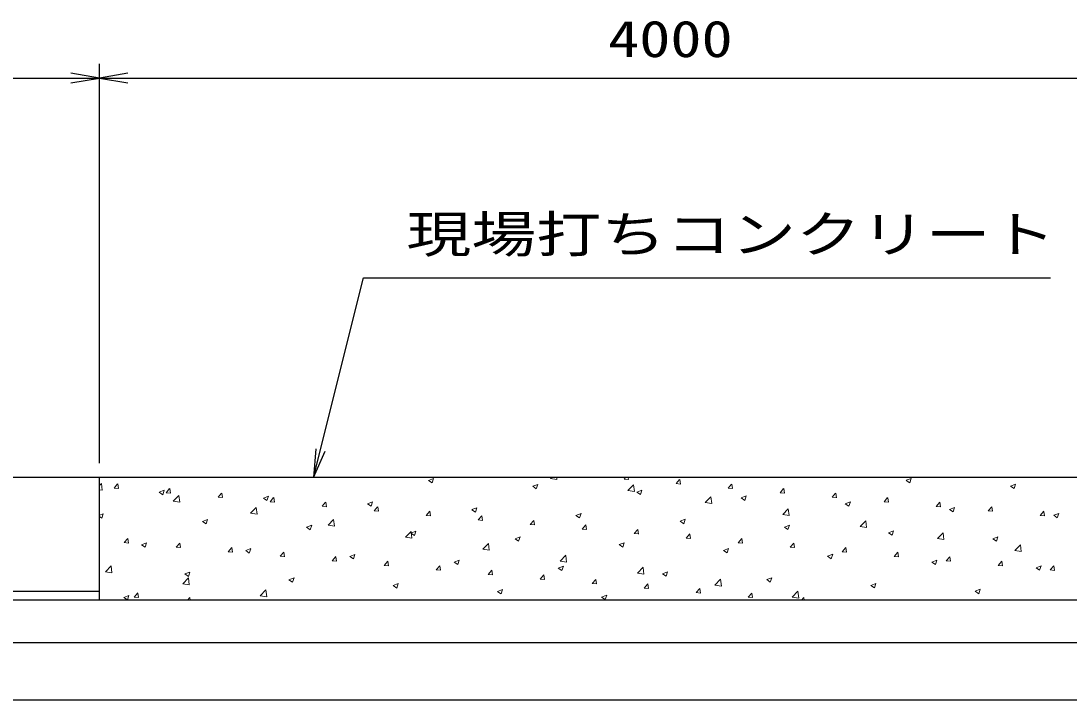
# Model space of a CAD drawing. Units: millimetres at full size; details may follow other scales. Extents: x 0 to 42050, y 0 to 29700.
# Drawn here: x 6250 to 9922, y 13620 to 16000 of the extents above; entities that cross this region are included whole.
import ezdxf
from ezdxf.enums import TextEntityAlignment as Align

# ---------------------------------------------------------------- set-up
doc = ezdxf.new("R2010")
doc.units = ezdxf.units.MM
for name, color, linetype, lineweight in [('D-DCR-HCHn', 4, 'Continuous', 9), ('D-STR-DIM', 7, 'Continuous', 25), ('D-STR-STRn', 1, 'Continuous', 25), ('D-STR-TXT', 7, 'Continuous', 25)]:
    doc.layers.add(name, color=color, linetype=linetype, lineweight=lineweight)
doc.styles.add('ＭＳ ゴシック', font='')
doc.styles.get('ＭＳ ゴシック').set_extended_font_data('MS Gothic')

# ---------------------------------------------------------------- blocks, each defined once
blk = doc.blocks.new('open_arrow')
at = {"color": 0, "linetype": 'Continuous', "lineweight": -2}
blk.add_lwpolyline([(7.5, 1.25), (0, 0), (7.5, -1.25)], dxfattribs=at)

msp = doc.modelspace()

# ---------------------------------------------------------------- linework, layer by layer
at = {"layer": 'D-DCR-HCHn'}
for p, q in [((7677.549, 14389.53), (7695.334, 14396.357)), ((7690.223, 14380.975), (7695.373, 14396.324)), ((8105.178, 14396.048), (8108.97, 14400)), ((8105.206, 14395.989), (8127.796, 14392.485)), ((8127.774, 14392.509), (8126.902, 14400)), ((8363.014, 14394.424), (8367.693, 14400)), ((8363.015, 14394.41), (8378.197, 14393.082)), ((8378.306, 14393), (8377.015, 14400)), ((8545.199, 14378.485), (8557.444, 14393.078)), ((8560.49, 14377.06), (8557.553, 14392.981)), ((9351.091, 14390.083), (9368.876, 14396.91)), ((9363.763, 14381.529), (9368.913, 14396.878)), ((6525, 14371.987), (6532.162, 14379.452)), ((6525, 14356.824), (6534.996, 14355.274)), ((6534.974, 14355.295), (6532.168, 14379.417)), ((6576.411, 14362.758), (6588.656, 14377.351)), ((6576.417, 14362.744), (6591.599, 14361.415)), ((6591.709, 14361.346), (6588.772, 14377.267)), ((6758.596, 14346.819), (6770.841, 14361.412)), ((6773.893, 14345.406), (6770.956, 14361.327)), ((7677.574, 14389.494), (7690.209, 14380.972)), ((8042.58, 14369.188), (8060.365, 14376.014)), ((8042.605, 14369.151), (8055.24, 14360.629)), ((8055.254, 14360.633), (8060.404, 14375.982)), ((8376.257, 14354.005), (8396.041, 14374.624)), ((8398.853, 14350.467), (8396.047, 14374.589)), ((8545.199, 14378.471), (8560.381, 14377.143)), ((8727.383, 14362.532), (8742.565, 14361.203)), ((8727.384, 14362.546), (8739.629, 14377.139)), ((8742.674, 14361.119), (8739.737, 14377.041)), ((8909.568, 14346.607), (8921.814, 14361.2)), ((8924.858, 14345.179), (8921.921, 14361.101)), ((9351.114, 14390.047), (9363.748, 14381.525)), ((9716.122, 14369.74), (9733.907, 14376.567)), ((9716.145, 14369.704), (9728.779, 14361.182)), ((9728.794, 14361.187), (9733.944, 14376.536)), ((6734.07, 14348.292), (6751.854, 14355.119)), ((6734.096, 14348.256), (6746.731, 14339.734)), ((6746.745, 14339.737), (6751.895, 14355.086)), ((6758.601, 14346.805), (6773.783, 14345.476)), ((6783.458, 14316.791), (6803.241, 14337.41)), ((6806.053, 14313.253), (6803.247, 14337.375)), ((6940.781, 14330.88), (6953.026, 14345.473)), ((6940.785, 14330.866), (6955.967, 14329.537)), ((6956.077, 14329.465), (6953.14, 14345.387)), ((7099.101, 14327.95), (7116.886, 14334.777)), ((7099.127, 14327.913), (7111.762, 14319.391)), ((7111.776, 14319.394), (7116.926, 14334.743)), ((7122.965, 14314.941), (7135.21, 14329.534)), ((7138.26, 14313.525), (7135.324, 14329.446)), ((8376.286, 14353.946), (8398.875, 14350.443)), ((8407.612, 14348.845), (8425.396, 14355.672)), ((8407.636, 14348.809), (8420.27, 14340.287)), ((8420.285, 14340.29), (8425.435, 14355.639)), ((8647.336, 14311.963), (8667.12, 14332.582)), ((8669.932, 14308.424), (8667.126, 14332.547)), ((8772.643, 14328.502), (8790.428, 14335.329)), ((8772.667, 14328.466), (8785.301, 14319.944)), ((8785.315, 14319.948), (8790.466, 14335.297)), ((8909.567, 14346.593), (8924.749, 14345.264)), ((9091.751, 14330.654), (9106.933, 14329.325)), ((9091.753, 14330.667), (9103.998, 14345.261)), ((9107.041, 14329.239), (9104.105, 14345.16)), ((9273.938, 14314.728), (9286.183, 14329.321)), ((9289.225, 14313.299), (9286.288, 14329.22)), ((6783.486, 14316.735), (6806.075, 14313.231)), ((7054.537, 14274.748), (7074.32, 14295.367)), ((7077.132, 14271.21), (7074.326, 14295.333)), ((7122.969, 14314.926), (7138.151, 14313.598)), ((7305.15, 14299.001), (7317.395, 14313.595)), ((7305.153, 14298.987), (7320.335, 14297.659)), ((7320.444, 14297.585), (7317.508, 14313.506)), ((7464.132, 14307.607), (7481.917, 14314.434)), ((7464.158, 14307.571), (7476.792, 14299.049)), ((7476.807, 14299.052), (7481.957, 14314.401)), ((7487.335, 14283.062), (7499.58, 14297.655)), ((7487.337, 14283.048), (7502.519, 14281.72)), ((7502.628, 14281.644), (7499.691, 14297.566)), ((7829.164, 14287.265), (7846.948, 14294.092)), ((7829.189, 14287.229), (7841.823, 14278.706)), ((7841.837, 14278.71), (7846.988, 14294.059)), ((8647.365, 14311.903), (8669.955, 14308.4)), ((8918.415, 14269.921), (8938.199, 14290.539)), ((8941.011, 14266.382), (8938.205, 14290.505)), ((9137.674, 14308.16), (9155.459, 14314.987)), ((9137.697, 14308.124), (9150.332, 14299.602)), ((9150.346, 14299.606), (9155.496, 14314.955)), ((9273.935, 14314.715), (9289.117, 14313.386)), ((9456.12, 14298.776), (9471.302, 14297.447)), ((9456.122, 14298.789), (9468.368, 14313.382)), ((9471.409, 14297.358), (9468.472, 14313.28)), ((9502.706, 14287.817), (9520.49, 14294.644)), ((9502.728, 14287.782), (9515.363, 14279.259)), ((9515.377, 14279.264), (9520.527, 14294.613)), ((9638.304, 14282.837), (9653.486, 14281.508)), ((9638.307, 14282.85), (9650.552, 14297.443)), ((9653.593, 14281.418), (9650.656, 14297.339)), ((6525, 14268.038), (6538.438, 14273.196)), ((6525, 14263.419), (6533.314, 14257.811)), ((6533.329, 14257.814), (6538.479, 14273.163)), ((6885.685, 14246.027), (6903.469, 14252.854)), ((6885.711, 14245.991), (6898.345, 14237.469)), ((6898.359, 14237.471), (6903.51, 14252.82)), ((7054.565, 14274.692), (7077.155, 14271.188)), ((7325.616, 14232.706), (7345.399, 14253.325)), ((7348.211, 14229.168), (7345.405, 14253.29)), ((7669.519, 14267.123), (7681.764, 14281.716)), ((7669.521, 14267.109), (7684.703, 14265.781)), ((7684.812, 14265.704), (7681.875, 14281.626)), ((7851.704, 14251.184), (7863.949, 14265.777)), ((7851.706, 14251.17), (7866.888, 14249.842)), ((7866.996, 14249.764), (7864.059, 14265.685)), ((8033.889, 14235.245), (8046.134, 14249.838)), ((8049.18, 14233.824), (8046.243, 14249.745)), ((8194.195, 14266.922), (8211.98, 14273.749)), ((8194.219, 14266.886), (8206.854, 14258.364)), ((8206.868, 14258.368), (8212.018, 14273.717)), ((8559.227, 14246.579), (8577.011, 14253.406)), ((8559.25, 14246.544), (8571.885, 14238.022)), ((8571.899, 14238.025), (8577.049, 14253.374)), ((8918.444, 14269.861), (8941.034, 14266.357)), ((9189.494, 14227.878), (9209.278, 14248.497)), ((9212.09, 14224.34), (9209.284, 14248.462)), ((9820.488, 14266.897), (9835.67, 14265.569)), ((9820.492, 14266.911), (9832.737, 14281.504)), ((9835.777, 14265.478), (9832.84, 14281.399)), ((9867.737, 14267.474), (9885.522, 14274.301)), ((9867.759, 14267.439), (9880.394, 14258.917)), ((9880.408, 14258.921), (9885.558, 14274.27)), ((7250.716, 14225.684), (7268.501, 14232.511)), ((7250.741, 14225.648), (7263.376, 14217.126)), ((7263.39, 14217.129), (7268.54, 14232.478)), ((7325.644, 14232.649), (7348.234, 14229.146)), ((7596.695, 14190.664), (7616.478, 14211.283)), ((7615.747, 14205.342), (7633.532, 14212.169)), ((7619.29, 14187.126), (7616.484, 14211.248)), ((7628.421, 14196.787), (7633.571, 14212.136)), ((8033.89, 14235.231), (8049.072, 14233.903)), ((8216.073, 14219.306), (8228.318, 14233.899)), ((8216.074, 14219.292), (8231.256, 14217.964)), ((8231.363, 14217.883), (8228.427, 14233.805)), ((8398.258, 14203.367), (8410.503, 14217.96)), ((8413.547, 14201.943), (8410.611, 14217.864)), ((8924.258, 14226.237), (8942.043, 14233.064)), ((8924.281, 14226.201), (8936.916, 14217.679)), ((8936.93, 14217.683), (8942.08, 14233.032)), ((9189.523, 14227.818), (9212.113, 14224.314)), ((9289.289, 14205.894), (9307.074, 14212.721)), ((9301.961, 14197.341), (9307.111, 14212.69)), ((6611.655, 14171.701), (6623.9, 14186.294)), ((6626.95, 14170.289), (6624.013, 14186.21)), ((7596.723, 14190.607), (7619.313, 14187.103)), ((7615.772, 14205.306), (7628.407, 14196.784)), ((7980.779, 14184.999), (7998.563, 14191.826)), ((7980.803, 14184.963), (7993.438, 14176.441)), ((7993.452, 14176.445), (7998.602, 14191.794)), ((8398.258, 14203.353), (8413.44, 14202.025)), ((8580.442, 14187.414), (8595.624, 14186.086)), ((8580.443, 14187.428), (8592.688, 14202.021)), ((8595.731, 14186.003), (8592.794, 14201.924)), ((8762.627, 14171.489), (8774.872, 14186.082)), ((8777.915, 14170.062), (8774.978, 14185.984)), ((9289.312, 14205.859), (9301.946, 14197.337)), ((9460.573, 14185.836), (9480.357, 14206.455)), ((9460.602, 14185.775), (9483.192, 14182.271)), ((9483.169, 14182.298), (9480.363, 14206.42)), ((9654.321, 14185.552), (9672.105, 14192.378)), ((9654.343, 14185.516), (9666.977, 14176.994)), ((9666.991, 14176.999), (9672.141, 14192.348)), ((6611.66, 14171.687), (6626.842, 14170.359)), ((6672.268, 14164.104), (6690.053, 14170.931)), ((6672.294, 14164.068), (6684.929, 14155.546)), ((6684.943, 14155.549), (6690.093, 14170.898)), ((6793.839, 14155.762), (6806.084, 14170.355)), ((6793.844, 14155.748), (6809.026, 14154.42)), ((6809.134, 14154.349), (6806.197, 14170.27)), ((6976.024, 14139.823), (6988.269, 14154.416)), ((6976.028, 14139.809), (6991.21, 14138.481)), ((6991.318, 14138.408), (6988.381, 14154.33)), ((7037.299, 14143.761), (7055.084, 14150.588)), ((7037.325, 14143.725), (7049.96, 14135.203)), ((7049.974, 14135.206), (7055.124, 14150.555)), ((7158.209, 14123.884), (7170.454, 14138.477)), ((7173.502, 14122.468), (7170.565, 14138.389)), ((7867.774, 14148.621), (7887.557, 14169.24)), ((7867.802, 14148.564), (7890.392, 14145.06)), ((7890.369, 14145.083), (7887.563, 14169.206)), ((8345.81, 14164.656), (8363.595, 14171.483)), ((8345.834, 14164.621), (8358.468, 14156.099)), ((8358.482, 14156.102), (8363.633, 14171.451)), ((8710.841, 14144.314), (8728.626, 14151.141)), ((8710.865, 14144.278), (8723.499, 14135.756)), ((8723.513, 14135.76), (8728.663, 14151.109)), ((8762.626, 14171.475), (8777.808, 14170.147)), ((8944.81, 14155.536), (8959.992, 14154.208)), ((8944.812, 14155.55), (8957.057, 14170.143)), ((8960.099, 14154.122), (8957.162, 14170.044)), ((9126.994, 14139.597), (9142.176, 14138.269)), ((9126.997, 14139.611), (9139.242, 14154.204)), ((9142.283, 14138.182), (9139.346, 14154.103)), ((9309.181, 14123.671), (9321.426, 14138.265)), ((9324.467, 14122.242), (9321.53, 14138.163)), ((9731.652, 14143.794), (9751.436, 14164.412)), ((9731.681, 14143.732), (9754.271, 14140.229)), ((9754.248, 14140.255), (9751.442, 14164.378)), ((7158.212, 14123.87), (7173.394, 14122.542)), ((7340.393, 14107.945), (7352.638, 14122.538)), ((7340.396, 14107.931), (7355.578, 14106.603)), ((7355.686, 14106.528), (7352.749, 14122.449)), ((7402.331, 14123.419), (7420.116, 14130.246)), ((7402.356, 14123.383), (7414.99, 14114.861)), ((7415.004, 14114.864), (7420.155, 14130.213)), ((7522.578, 14092.006), (7534.823, 14106.599)), ((7537.869, 14090.587), (7534.933, 14106.509)), ((7767.362, 14103.076), (7785.147, 14109.903)), ((7767.387, 14103.041), (7780.021, 14094.518)), ((7780.035, 14094.522), (7785.185, 14109.871)), ((8138.853, 14106.579), (8158.637, 14127.198)), ((8138.881, 14106.521), (8161.471, 14103.017)), ((8161.449, 14103.041), (8158.642, 14127.164)), ((9075.873, 14123.971), (9093.657, 14130.798)), ((9075.895, 14123.936), (9088.53, 14115.414)), ((9088.544, 14115.418), (9093.694, 14130.767)), ((9309.178, 14123.658), (9324.36, 14122.33)), ((9440.904, 14103.629), (9458.689, 14110.456)), ((9440.926, 14103.594), (9453.561, 14095.071)), ((9453.575, 14095.076), (9458.725, 14110.425)), ((9491.362, 14107.719), (9506.544, 14106.391)), ((9491.366, 14107.732), (9503.611, 14122.326)), ((9506.65, 14106.301), (9503.714, 14122.223)), ((9673.551, 14091.793), (9685.796, 14106.386)), ((9688.834, 14090.361), (9685.897, 14106.282)), ((6546.054, 14069.365), (6565.837, 14089.983)), ((6546.081, 14069.31), (6568.671, 14065.806)), ((6568.649, 14065.827), (6565.843, 14089.949)), ((6823.883, 14061.838), (6841.668, 14068.665)), ((6836.557, 14053.284), (6841.707, 14068.633)), ((7522.58, 14091.992), (7537.762, 14090.663)), ((7704.763, 14076.066), (7717.008, 14090.66)), ((7704.764, 14076.053), (7719.946, 14074.724)), ((7720.053, 14074.647), (7717.117, 14090.569)), ((7886.947, 14060.127), (7899.192, 14074.72)), ((7902.237, 14058.707), (7899.3, 14074.628)), ((8132.394, 14082.734), (8150.178, 14089.56)), ((8132.417, 14082.698), (8145.052, 14074.176)), ((8145.066, 14074.18), (8150.216, 14089.529)), ((8409.932, 14064.537), (8429.716, 14085.156)), ((8409.96, 14064.478), (8432.55, 14060.975)), ((8432.528, 14060.999), (8429.721, 14085.121)), ((8497.425, 14062.391), (8515.21, 14069.218)), ((8497.448, 14062.356), (8510.083, 14053.834)), ((8510.097, 14053.837), (8515.247, 14069.186)), ((9673.546, 14091.78), (9688.728, 14090.452)), ((9805.935, 14083.286), (9823.72, 14090.113)), ((9805.957, 14083.251), (9818.592, 14074.729)), ((9818.606, 14074.733), (9823.756, 14090.082)), ((9855.731, 14075.841), (9870.913, 14074.513)), ((9855.735, 14075.854), (9867.98, 14090.447)), ((9871.018, 14074.421), (9868.081, 14090.342)), ((6817.133, 14027.322), (6836.916, 14047.941)), ((6817.16, 14027.267), (6839.75, 14023.763)), ((6823.909, 14061.803), (6836.543, 14053.281)), ((6839.728, 14023.785), (6836.922, 14047.907)), ((7188.914, 14041.496), (7206.699, 14048.323)), ((7188.939, 14041.46), (7201.574, 14032.938)), ((7201.588, 14032.941), (7206.738, 14048.29)), ((7553.946, 14021.153), (7571.73, 14027.98)), ((7566.619, 14012.599), (7571.769, 14027.948)), ((7886.948, 14060.114), (7902.13, 14058.785)), ((8069.132, 14044.188), (8081.377, 14058.781)), ((8069.132, 14044.175), (8084.314, 14042.846)), ((8084.421, 14042.767), (8081.484, 14058.688)), ((8251.317, 14028.249), (8263.562, 14042.842)), ((8251.317, 14028.236), (8266.499, 14026.907)), ((8266.605, 14026.826), (8263.668, 14042.748)), ((8433.501, 14012.31), (8445.746, 14026.903)), ((8448.789, 14010.886), (8445.852, 14026.807)), ((8681.011, 14022.494), (8700.795, 14043.113)), ((8703.607, 14018.957), (8700.8, 14043.079)), ((8862.456, 14042.048), (8880.241, 14048.875)), ((8862.479, 14042.013), (8875.114, 14033.491)), ((8875.128, 14033.495), (8880.278, 14048.844)), ((9227.488, 14021.706), (9245.272, 14028.533)), ((9240.158, 14013.153), (9245.309, 14028.502)), ((6646.898, 13980.644), (6659.143, 13995.237)), ((6662.192, 13979.232), (6659.255, 13995.153)), ((7088.212, 13985.28), (7107.995, 14005.899)), ((7110.807, 13981.742), (7108.001, 14005.865)), ((7553.97, 14021.118), (7566.605, 14012.596)), ((7918.977, 14000.811), (7936.762, 14007.638)), ((7919.001, 14000.775), (7931.636, 13992.253)), ((7931.65, 13992.257), (7936.8, 14007.606)), ((8433.501, 14012.297), (8448.683, 14010.968)), ((8615.685, 13996.357), (8630.867, 13995.029)), ((8615.686, 13996.371), (8627.931, 14010.964)), ((8630.972, 13994.946), (8628.036, 14010.867)), ((8681.039, 14022.435), (8703.629, 14018.932)), ((8797.871, 13980.432), (8810.116, 13995.025)), ((8813.156, 13979.005), (8810.22, 13994.927)), ((8952.09, 13980.452), (8971.874, 14001.071)), ((8974.686, 13976.914), (8971.88, 14001.037)), ((9227.51, 14021.671), (9240.144, 14013.149)), ((9592.519, 14001.363), (9610.304, 14008.19)), ((9592.541, 14001.328), (9605.175, 13992.806)), ((9605.189, 13992.811), (9610.339, 14008.16)), ((6610.466, 13979.916), (6628.251, 13986.742)), ((6610.492, 13979.88), (6623.127, 13971.358)), ((6623.141, 13971.361), (6628.291, 13986.71)), ((6646.903, 13980.63), (6662.085, 13979.302)), ((6833.526, 13970), (6841.328, 13979.298)), ((6843.138, 13970), (6841.439, 13979.213)), ((7088.239, 13985.224), (7110.829, 13981.721)), ((8284.008, 13980.468), (8301.793, 13987.295)), ((8284.032, 13980.433), (8296.666, 13971.911)), ((8296.68, 13971.915), (8301.83, 13987.264)), ((8797.869, 13980.418), (8813.051, 13979.09)), ((8952.118, 13980.393), (8974.708, 13976.889)), ((8984.676, 13970), (8992.3, 13979.086)), ((8994.061, 13970), (8992.403, 13978.987))]:
    msp.add_line(p, q, dxfattribs=at)
at = {"layer": 'D-STR-DIM'}
for p, q in [((6525, 14450), (6525, 15850)), ((6525, 14450), (6525, 15850)), ((5525, 15800), (6525, 15800)), ((6525, 15800), (10525, 15800))]:
    msp.add_line(p, q, dxfattribs=at)
at = {"layer": 'D-STR-STRn'}
for p, q in [((11225, 14400), (5825, 14400)), ((6525, 13970), (6525, 14400)), ((6525, 14000), (5225, 14000)), ((11925, 13970), (5125, 13970)), ((11925, 13820), (5125, 13820)), ((11925, 13620), (5125, 13620))]:
    msp.add_line(p, q, dxfattribs=at)
at = {"layer": 'D-STR-TXT'}
msp.add_lwpolyline([(7275, 14400), (7450, 15100), (7550, 15100), (9856.345, 15100)], dxfattribs=at)

# ---------------------------------------------------------------- block references
at = {"layer": 'D-STR-DIM', "xscale": 13.3, "yscale": 13.3, "rotation": 180}
msp.add_blockref('open_arrow', (6525, 15800), dxfattribs=at)
at = {"layer": 'D-STR-DIM', "xscale": 13.3, "yscale": 13.3}
msp.add_blockref('open_arrow', (6525, 15800), dxfattribs=at)
at = {"layer": 'D-STR-TXT', "xscale": 13.3, "yscale": 13.3, "rotation": 76}
msp.add_blockref('open_arrow', (7275, 14400), dxfattribs=at)

# ---------------------------------------------------------------- texts
at = {"layer": 'D-STR-DIM', "style": 'ＭＳ ゴシック', "width": 1.25}
msp.add_text('4000', height=128.3, dxfattribs=at).set_placement((8525, 15937.5), align=Align.MIDDLE_CENTER)
at = {"layer": 'D-STR-TXT', "style": 'ＭＳ ゴシック', "width": 1.3}
msp.add_text('現場打ちコンクリート', height=128.3, dxfattribs=at).set_placement((7600, 15150), align=Align.BOTTOM_LEFT)

doc.saveas('drawing.dxf')
